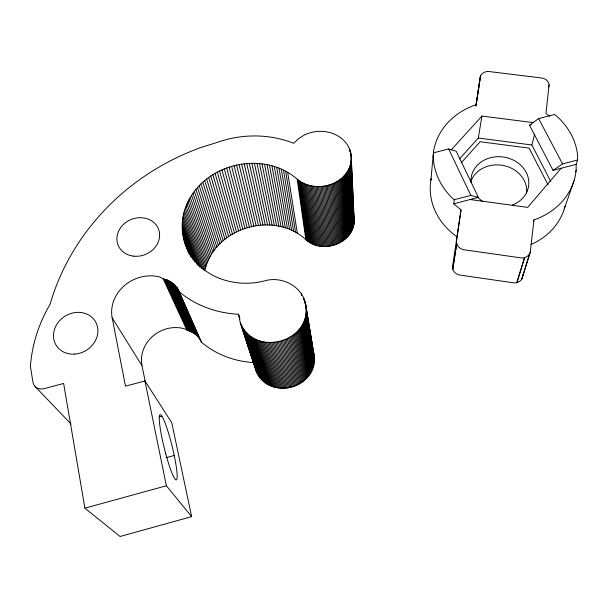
<?xml version="1.0" encoding="UTF-8"?>
<svg xmlns="http://www.w3.org/2000/svg" width="608" height="608" viewBox="0 0 608 608"><rect width="100%" height="100%" fill="white"/><g stroke="black" fill="none" stroke-linecap="round" stroke-linejoin="round"><path stroke-width="0.91" d="M238.511 314.23L240.213 322.445L255.786 370.036C267.269 402.253 320.074 387.972 313.941 354.396L305.794 305.041C303.08 287.242 283.237 276.366 266.357 280.402C241.756 287.47 212.64 281.413 195.51 261.668C182.202 246.863 178.539 224.542 186.078 206.165C202.388 163.78 263.196 149.142 297.198 179.2C313.439 192.987 342.752 186.755 349.995 166.121C353.286 157.062 350.345 146.406 343.269 139.969C332.895 130.135 316.327 128.858 303.802 135.31L298.756 138.525L293.672 143.298L293.086 143.055A100.138 88.608 -12.9 0 0 216.212 142.72L200.412 147.676A238.298 222.467 -15.7 0 0 50.099 304.175A151.795 138.814 -28.1 0 0 30.4 366.168L32.916 382.128A10.26 8.976 -35.9 0 0 44.126 388.649L63.627 383.458L84.907 508.166L120.072 536.499L191.657 516.64L171.745 422.712L144.955 380.98L125.499 386.164L112.168 317.855A36.495 32.551 -25.6 0 1 124.503 285.555A36.495 32.551 -25.6 0 1 159.896 277.02L163.187 278.829L167.299 279.916C172.436 282.469 177.194 286.406 179.345 291.908A100.138 88.608 -12.9 0 0 236.489 314.131L238.511 314.23L239.97 318.706M240.213 322.445C253.126 357.975 312.299 342.357 305.794 305.041M353.514 214.928C359.799 240.403 323.6 256.462 305.87 239.643C274.003 210.056 214.472 227.62 204.858 270.294L183.89 212.975M549.609 116.288L545.946 113.506L549.092 84.877A8.345 6.878 7.8 0 0 548.971 83.95L548.895 83.646A8.345 6.878 7.8 0 0 541.568 77.976L489.334 71.577A8.254 6.832 4.9 0 0 486.765 71.592L486.4 71.653A8.254 6.832 4.9 0 0 480.616 75.84L480.502 76.129A8.254 6.832 4.9 0 0 480.252 77.011L476.231 104.705A71.942 61.59 8 0 0 433.565 151.415L433.23 157.176L433.633 152.821L448.651 148.952L456.228 151.248L478.39 197.372L453.705 203.817L454.275 199.72L452.192 198.003A72.481 61.932 8 0 1 433.352 157.753L433.633 152.821M430.867 180.409L433.565 151.415M576.118 164.35L553.044 170.362L529.477 125.195L538.62 118.583L554.549 114.486L556.647 116.082A72.481 61.932 8 0 1 577.57 155.025L577.6 160.003L576.118 164.35L576.156 170.217A71.942 61.59 8 0 1 533.961 219.914L530.244 252.191A8.991 7.942 13 0 1 529.735 253.528L521.816 278.996A8.527 7.615 13.9 0 1 517.081 282.568L516.716 282.659A8.527 7.615 13.9 0 1 513.327 282.788L459.846 275.044A8.421 7.585 8.9 0 1 452.823 269.359L452.732 269.032A8.421 7.585 8.9 0 1 452.58 266.312L461.016 209.866L453.705 203.817M522.872 274.527L522.47 277.408A8.527 7.615 13.9 0 1 521.976 278.692L521.816 278.996M461.016 209.866L456.555 240.715A8.877 7.904 8.1 0 0 456.722 243.542L452.732 269.032M475.844 105.876L480.252 77.011M475.942 105.952L480.616 75.84M452.823 269.359L456.722 243.542M459.473 158.962L478.314 138.031L481.931 116.067L533.687 122.664M550.757 181.458L531.863 144.985L534.66 134.064M548.636 86.99L549.092 84.877M533.436 221.684L533.961 219.914M516.716 282.659L524.582 257.572A8.991 7.942 13 0 0 529.568 253.848M517.081 282.568L524.582 257.572M521.976 278.692L530.328 251.849M575.54 171.996L576.156 170.217M564.262 208.932L574.005 180.85M561.176 168.241L527.683 207.389L470.128 199.53M461.13 162.936L480.145 141.755L529.104 148.124L548.089 184.931M451.326 149.819L481.931 116.067M553.044 170.362L562.552 163.917L577.6 160.003M84.907 508.166L166.372 485.777L191.657 516.64M166.068 457.702L174.23 455.476M159.129 416.83L161.865 416.092M454.275 199.72L470.828 195.404L478.39 197.372M529.477 125.195L531.248 124.739M254.228 362.596L252.434 362.497A89.254 81.001 -13.8 0 1 201.468 342.228L178.121 289.438M478.314 138.031L531.863 144.985M145.35 382.212L141.968 365.628A32.406 29.549 -28.1 0 1 152.608 336.338A32.406 29.549 -28.1 0 1 184.026 328.662C190.844 331.459 198.748 334.575 201.468 342.228M35.036 386.43L71.075 424.027M112.168 317.855L141.968 365.628M538.62 118.583L562.552 163.917M448.651 148.952L470.828 195.404M163.187 278.829L186.968 330.311M164.137 279.057L187.819 330.524M165.072 279.33L188.655 330.767M166.896 279.961L190.281 331.352M165.992 279.627L189.476 331.041M167.778 280.334L191.072 331.687M168.652 280.736L191.847 332.052M170.324 281.633L193.344 332.88M169.495 281.17L192.607 332.454M171.904 282.659L194.765 333.815M171.122 282.135L194.066 333.336M196.095 334.856L173.379 283.807L174.078 284.422L196.718 335.418M172.657 283.222L195.442 334.324M174.754 285.068L197.326 336.004M176.586 287.151L198.968 337.904M176.001 286.429L198.451 337.25M175.393 285.737L197.896 336.612M177.642 288.656L199.926 339.272M177.126 287.888L199.462 338.572M183.601 238.617L189.673 254.471M184.194 240.897L188.966 253.293M184.885 243.147L188.624 252.852M182.727 234.012L191.839 257.8M183.114 236.322L190.866 256.515L189.84 253.886M182.263 229.345L194.423 261.288M182.446 231.678L193.253 259.981M182.195 226.997L195.487 262.063M182.218 224.648L197.486 265.126M182.347 222.3L198.588 265.567M182.582 219.952L200.108 266.927M198.877 265.217L199.538 266.98M182.917 217.618L201.719 268.31M183.35 215.285L203.422 269.777M184.52 210.68L205.405 268.196M185.25 208.407L206.036 266.122M186.078 206.165L206.758 264.062M186.998 203.938L207.564 262.033M188.016 201.75L208.445 260.034M189.118 199.599L209.418 258.058M190.312 197.478L210.467 256.128M191.596 195.404L211.599 254.228M192.964 193.374L212.8 252.366M194.408 191.383L214.084 250.549M195.943 189.445L215.437 248.771M241.718 325.835L257.138 373.107M241.163 324.725L256.644 372.104M240.662 323.593L256.196 371.078M312.831 350.086L313.181 351.15M197.547 187.56L216.858 247.046M242.964 327.993L258.256 375.06M242.318 326.929L257.678 374.095M244.393 330.045L259.54 376.914M243.656 329.034L258.879 376.002M245.997 331.976L260.976 378.67M245.168 331.026L260.239 377.811M246.863 332.895L261.744 379.506M199.234 185.729L218.348 245.374M247.768 333.784L262.557 380.304M248.71 334.636L263.401 381.079M200.99 183.958L219.906 243.747M249.69 335.449L264.275 381.816M202.814 182.24L221.525 242.182M250.709 336.224L265.179 382.523M251.765 336.961L266.122 383.192M204.706 180.591L223.204 240.669M252.852 337.66L267.087 383.823M253.969 338.314L268.082 384.416M206.667 179.003L224.945 239.218M255.109 338.93L269.101 384.97M256.287 339.5L270.142 385.487M257.48 340.024L271.206 385.966M208.688 177.475L226.738 237.827M258.704 340.503L272.293 386.399M259.95 340.936L273.402 386.794M210.763 176.024L228.593 236.497M212.899 174.64L230.493 235.228M261.212 341.324L274.52 387.152M262.496 341.666L275.66 387.456M263.788 341.954L276.815 387.722M215.088 173.326L232.438 234.034M217.322 172.087L234.43 232.902M265.103 342.198L277.978 387.942M266.426 342.395L279.148 388.117M219.602 170.932L236.459 231.838M267.756 342.532L280.334 388.254M269.101 342.631L281.519 388.337M221.928 169.845L238.534 230.85M270.438 342.676L282.712 388.383M224.291 168.842L240.639 229.938M271.791 342.669L283.913 388.383M226.685 167.914L242.782 229.087M273.136 342.616L285.106 388.33M229.117 167.071L244.948 228.319M274.489 342.509L286.3 388.238M231.58 166.311L247.144 227.628M275.827 342.357L287.493 388.102M277.172 342.152L288.678 387.919M234.065 165.627L249.364 227.012M278.502 341.894L289.856 387.691M279.817 341.597L291.027 387.425M236.573 165.034L251.598 226.472M239.096 164.525L253.855 226.009M281.132 341.248L292.182 387.114M282.424 340.845L293.33 386.756M313.477 352.222L313.941 354.396M241.634 164.107L256.128 225.629M283.7 340.404L294.462 386.354M244.188 163.772L258.408 225.332M284.962 339.91L295.579 385.913M286.201 339.378L296.674 385.434M246.742 163.522L260.695 225.104M287.424 338.793L297.753 384.91M288.618 338.17L298.809 384.347M249.303 163.362L262.983 224.968M251.864 163.286L265.27 224.907M289.78 337.508L299.843 383.747M290.92 336.794L300.854 383.108M254.425 163.301L267.558 224.922M292.03 336.049L301.834 382.44M293.109 335.259L302.792 381.725M256.971 163.4L269.846 225.021M254.919 365.902L255.786 370.036M294.158 334.438L303.711 380.98M259.51 163.59L272.118 225.203M144.955 380.98L166.372 485.777M295.169 333.572L304.608 380.205M296.142 332.675L305.467 379.4M262.04 163.864L274.375 225.462M264.541 164.228L276.617 225.804M297.084 331.748L306.295 378.556M297.981 330.782L307.093 377.69M267.026 164.677L278.844 226.229M298.84 329.794L307.846 376.793M299.653 328.768L308.568 375.873M269.488 165.216L281.048 226.723M300.42 327.727L309.244 374.923M271.92 165.84L283.222 227.301M301.15 326.648L309.89 373.958M301.834 325.554L310.49 372.962M302.472 324.429L311.053 371.952M274.314 166.546L285.372 227.962M303.058 323.289L311.57 370.918M304.084 320.956L312.474 368.813M276.678 167.337L287.485 228.692M303.597 322.134L312.048 369.877M304.532 319.77L312.862 367.734M279.004 168.211L289.568 229.497M304.92 318.569L313.204 366.647M301.256 293.717L301.576 295.579M305.262 317.353L313.508 365.552M281.284 169.161L291.612 230.379M305.786 314.898L313.964 363.333M305.55 316.13L313.758 364.443M303.65 298.011L303.954 299.866M306.098 312.428L314.237 361.091M305.968 313.667L314.123 362.216M283.518 170.194L293.611 231.336M305.277 302.64L314.23 356.615M304.942 301.454L305.254 303.293M305.558 305.14L305.862 306.979M306.181 308.712L314.298 357.732M304.562 300.291L305.178 303.977M305.482 305.824L305.786 307.671M306.09 309.51L314.321 358.849M306.181 311.19L314.306 359.974M304.129 299.144L304.593 301.91M285.699 171.312L295.564 232.362M287.698 172.429L297.358 233.396M297.198 179.2L305.87 239.643M297.943 179.808L306.538 240.198M298.885 180.508L307.39 240.844M299.866 181.176L308.264 241.46M300.869 181.807L309.16 242.037M301.91 182.408L310.095 242.592M302.974 182.97L311.045 243.109M304.068 183.494L312.026 243.588M305.186 183.973L313.021 244.036M306.318 184.422L314.04 244.446M307.481 184.824L315.081 244.826M308.659 185.189L316.13 245.161M309.86 185.516L317.201 245.457M311.068 185.797L318.288 245.723M312.292 186.033L319.382 245.944M313.53 186.23L320.484 246.126M314.777 186.382L321.602 246.27M316.031 186.496L322.719 246.377M317.292 186.565L323.844 246.438M318.554 186.588L324.976 246.46M319.823 186.565L326.101 246.445M321.085 186.496L327.233 246.392M322.346 186.39L328.358 246.293M323.608 186.238L329.483 246.156M324.862 186.048L330.6 245.982M326.101 185.805L331.71 245.769M327.332 185.531L332.812 245.518M328.556 185.204L333.898 245.222M329.764 184.84L334.97 244.895M330.95 184.437L336.034 244.53M332.12 183.996L337.083 244.12M333.275 183.51L338.109 243.679M334.4 182.985L339.112 243.208M335.51 182.43L340.1 242.691M336.589 181.83L341.065 242.151M337.638 181.199L342 241.574M338.664 180.53L342.912 240.958M339.659 179.824L343.801 240.32M340.617 179.094L344.66 239.651M341.544 178.326L345.488 238.952M342.441 177.528L346.279 238.222M343.292 176.7L347.046 237.462M344.896 174.967L348.475 235.881M344.113 175.849L347.776 236.687M345.633 174.063L349.129 235.053M346.332 173.136L349.752 234.202M347.601 171.22L350.884 232.446M346.993 172.186L350.337 233.335M348.171 170.232L351.394 231.542M349.174 168.203L352.29 229.68M348.696 169.222L351.857 230.614M349.995 166.121L353.012 227.772M349.608 167.17L352.67 228.73M350.862 162.921L353.788 224.831M349.934 150.062L350.026 151.947M350.618 163.993L353.575 225.819M349.547 149.044L349.638 150.928M350.33 165.064L353.316 226.799M351.173 155.336L354.206 220.848M351.021 154.265L354.084 222.847M350.816 153.193L350.907 155.07M351.128 159.744L351.432 166.296M351.736 172.847L352.04 179.398M352.344 185.949L352.693 193.435M352.952 199.052L353.301 206.538M353.567 212.154L353.742 215.901M350.573 152.144L350.702 154.949M351.052 161.842L353.955 223.843M565.037 206.18A68.377 59.303 8.6 0 1 531.149 244.446M456.874 236.694A68.377 59.303 8.6 0 1 431.194 178.577M456.821 243.892A8.877 7.904 8.1 0 0 464.231 249.804L520.623 257.815A8.991 7.942 13 0 0 524.202 257.67M471.002 182.636A29.032 25.08 8.4 0 1 494.228 156.978A29.032 25.08 8.4 0 1 527.364 174.982A29.032 25.08 8.4 0 1 512.24 205.048M482.813 201.544A29.032 25.08 8.4 0 1 477.797 197.311M471.056 180.979A28.622 24.814 8.6 0 1 504.108 165.65A28.622 24.814 8.6 0 1 526.558 193.329M165.794 453.918L165.444 452.626A33.554 4.02 76.1 0 1 161.614 415.728A33.554 4.02 76.1 0 1 176.411 467.651L176.54 468.616A33.554 4.02 76.1 0 1 174.853 478.815A33.554 4.02 76.1 0 1 165.794 453.918M133.806 256.173A21.744 18.894 -21.6 0 0 158.589 229.292A21.744 18.894 -21.6 0 0 122.368 225.515A21.744 18.894 -21.6 0 0 133.806 256.173M74.837 354.099A22.944 20.11 -31.2 0 0 95.35 321.419A22.944 20.11 -31.2 0 0 56.894 324.246A22.944 20.11 -31.2 0 0 74.837 354.099"/></g></svg>
